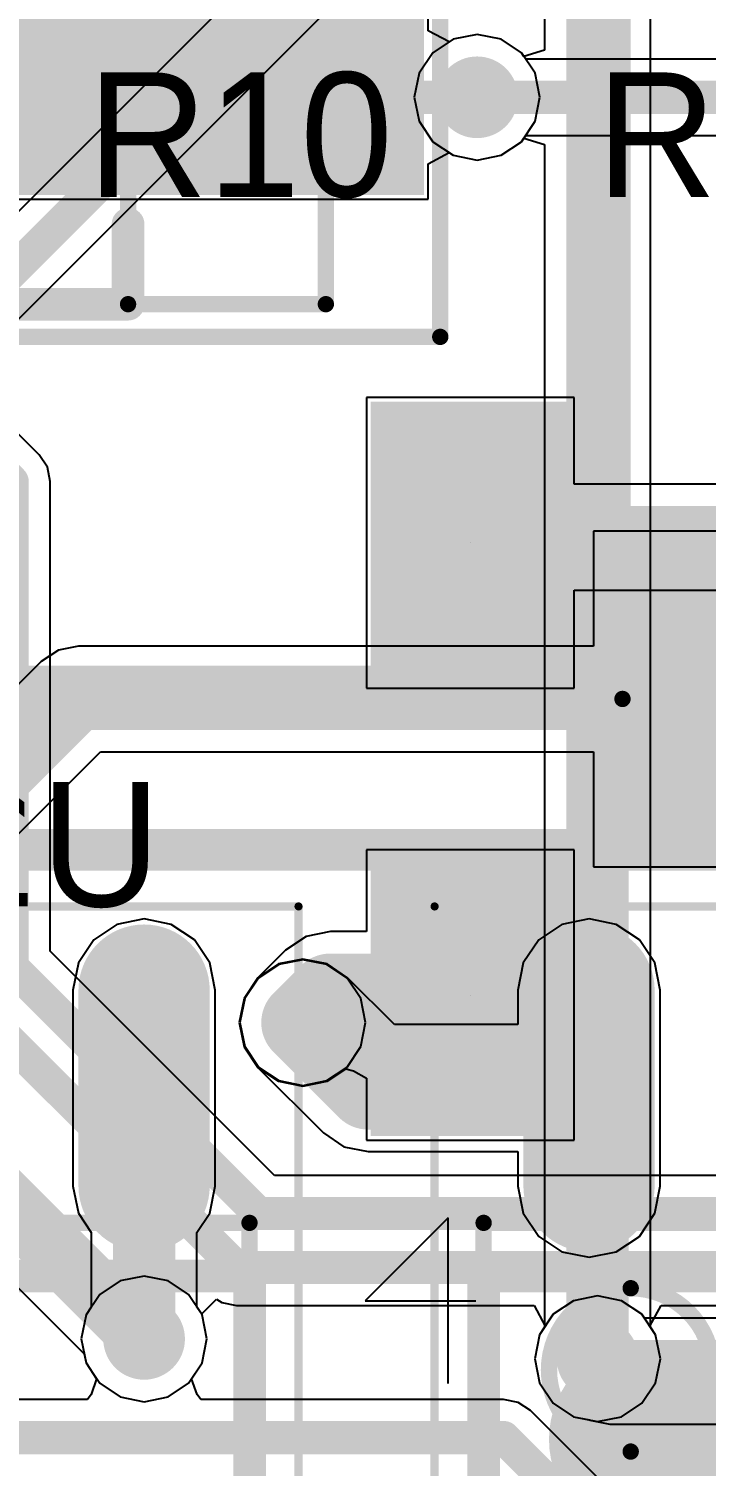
# Model space of a CAD drawing. Header units: millimetres. Extents: x 3.6 to 6.79, y 1.07 to 2.73.
# Drawn here: x 4.328 to 4.4912, y 1.2591 to 1.6055 of the extents above; entities that cross this region are included whole.
import ezdxf

# ---------------------------------------------------------------- set-up
doc = ezdxf.new("R2010")
doc.units = ezdxf.units.MM
doc.header["$MEASUREMENT"] = 0
for name, color, linetype in [('BottomLayer', 5, 'Continuous'), ('BottomOverlay', 54, 'Continuous'), ('BottomPaste', 16, 'Continuous'), ('BottomSolder', 6, 'Continuous'), ('Mechanical11', 56, 'Continuous'), ('Mechanical13', 56, 'Continuous'), ('Mechanical15', 56, 'Continuous'), ('MidLayer1', 16, 'Continuous'), ('MidLayer2', 76, 'Continuous'), ('MultiLayer', 9, 'Continuous'), ('PadHoleLayer', 156, 'Continuous'), ('TopLayer', 1, 'Continuous'), ('TopOverlay', 2, 'Continuous'), ('TopPaste', 8, 'Continuous'), ('TopSolder', 216, 'Continuous'), ('ViaHoleLayer', 16, 'Continuous')]:
    doc.layers.add(name, color=color, linetype=linetype)

# ---------------------------------------------------------------- blocks, each defined once
blk = doc.blocks.new('61031621121_B_11')
at = {"layer": 'BottomLayer'}
blk.add_solid([(-0.36968, -0.16732), (-0.33032, -0.16732), (-0.36968, -0.04528), (-0.33032, -0.04528)], dxfattribs=at)
at = {"layer": 'BottomOverlay', "const_width": 0.00787}
for points in [[(-0.4, 0.1), (-0.4, -0.1)], [(-0.4, -0.1), (-0.38071, -0.1)]]:
    blk.add_lwpolyline(points, dxfattribs=at)
at = {"layer": 'BottomOverlay', "const_width": 0.00394}
for points in [[(-0.40197, -0.1, 1), (-0.39803, -0.1, 1)], [(-0.40197, -0.1, 1), (-0.39803, -0.1, 1)], [(-0.38268, -0.1, 1), (-0.37874, -0.1, 1)]]:
    blk.add_lwpolyline(points, format="xyb", close=True, dxfattribs=at)
at = {"layer": 'BottomPaste'}
blk.add_solid([(-0.36968, -0.16732), (-0.33032, -0.16732), (-0.36968, -0.04528), (-0.33032, -0.04528)], dxfattribs=at)
at = {"layer": 'BottomSolder'}
blk.add_solid([(-0.37368, -0.17132), (-0.32632, -0.17132), (-0.37368, -0.04128), (-0.32632, -0.04128)], dxfattribs=at)
at = {"layer": 'Mechanical11', "const_width": 0.00394}
for points in [[(-0.4, 0.1), (-0.4, -0.1)], [(-0.4, -0.1), (0.4, -0.1)]]:
    blk.add_lwpolyline(points, dxfattribs=at)
at = {"layer": 'Mechanical11', "const_width": 0.00197}
blk.add_lwpolyline([(-0.40098, -0.1, 1), (-0.39902, -0.1, 1)], format="xyb", close=True, dxfattribs=at)
blk.add_lwpolyline([(-0.40098, -0.1, 1), (-0.39902, -0.1, 1)], format="xyb", close=True, dxfattribs=at)
at = {"layer": 'Mechanical13', "const_width": 0.00394}
for points in [[(-0.4, 0.14764), (-0.4, -0.14764)], [(-0.4, -0.14764), (0.4, -0.14764)]]:
    blk.add_lwpolyline(points, dxfattribs=at)
at = {"layer": 'Mechanical13', "const_width": 0.00197}
blk.add_lwpolyline([(-0.40098, -0.14764, 1), (-0.39902, -0.14764, 1)], format="xyb", close=True, dxfattribs=at)
blk.add_lwpolyline([(-0.40098, -0.14764, 1), (-0.39902, -0.14764, 1)], format="xyb", close=True, dxfattribs=at)
at = {"layer": 'Mechanical15', "const_width": 0.00394}
for points in [[(-0.40787, 0.1752), (-0.40787, -0.1752)], [(-0.40787, -0.1752), (0.40787, -0.1752)]]:
    blk.add_lwpolyline(points, dxfattribs=at)
at = {"layer": 'Mechanical15', "const_width": 0.00197}
blk.add_lwpolyline([(-0.40886, -0.1752, 1), (-0.40689, -0.1752, 1)], format="xyb", close=True, dxfattribs=at)
blk.add_lwpolyline([(-0.40886, -0.1752, 1), (-0.40689, -0.1752, 1)], format="xyb", close=True, dxfattribs=at)
blk = doc.blocks.new('SO8_B_19')
at = {"layer": 'BottomLayer', "const_width": 0.02362}
for points in [[(-0.0876, 0.075), (-0.13484, 0.075)], [(0.13484, 0.075), (0.0876, 0.075)], [(-0.0876, 0.025), (-0.13484, 0.025)], [(0.13484, 0.025), (0.0876, 0.025)], [(-0.0876, -0.025), (-0.13484, -0.025)], [(0.13484, -0.025), (0.0876, -0.025)], [(-0.0876, -0.075), (-0.13484, -0.075)], [(0.13484, -0.075), (0.0876, -0.075)]]:
    blk.add_lwpolyline(points, dxfattribs=at)
at = {"layer": 'BottomLayer', "const_width": 0.01181}
for points in [[(-0.14075, 0.075, 1), (-0.12894, 0.075, 1)], [(-0.0935, 0.075, 1), (-0.08169, 0.075, 1)], [(0.08169, 0.075, 1), (0.0935, 0.075, 1)], [(0.12894, 0.075, 1), (0.14075, 0.075, 1)], [(-0.14075, 0.025, 1), (-0.12894, 0.025, 1)], [(-0.0935, 0.025, 1), (-0.08169, 0.025, 1)], [(0.08169, 0.025, 1), (0.0935, 0.025, 1)], [(0.12894, 0.025, 1), (0.14075, 0.025, 1)], [(-0.14075, -0.025, 1), (-0.12894, -0.025, 1)], [(-0.0935, -0.025, 1), (-0.08169, -0.025, 1)], [(0.08169, -0.025, 1), (0.0935, -0.025, 1)], [(0.12894, -0.025, 1), (0.14075, -0.025, 1)], [(-0.14075, -0.075, 1), (-0.12894, -0.075, 1)], [(-0.0935, -0.075, 1), (-0.08169, -0.075, 1)], [(0.08169, -0.075, 1), (0.0935, -0.075, 1)], [(0.12894, -0.075, 1), (0.14075, -0.075, 1)]]:
    blk.add_lwpolyline(points, format="xyb", close=True, dxfattribs=at)
at = {"layer": 'BottomOverlay', "const_width": 0.00787}
for points in [[(-0.06594, -0.10039), (-0.06594, 0.10039)], [(0.06594, 0.10039), (-0.06594, 0.10039)], [(0.06594, -0.10039), (0.06594, 0.10039)], [(0.06594, -0.10039), (-0.06594, -0.10039)]]:
    blk.add_lwpolyline(points, dxfattribs=at)
at = {"layer": 'BottomOverlay'}
for points, const_width in [([(-0.06791, 0.10039, 1), (-0.06398, 0.10039, 1)], 0.00394), ([(-0.06791, 0.10039, 1), (-0.06398, 0.10039, 1)], 0.00394), ([(0.06398, 0.10039, 1), (0.06791, 0.10039, 1)], 0.00394), ([(0.06398, 0.10039, 1), (0.06791, 0.10039, 1)], 0.00394), ([(-0.01476, -0.06102, 1), (-0.03839, -0.06102, 1)], 0.02362), ([(-0.04429, -0.06102, 1), (-0.03248, -0.06102, 1)], 0.01181), ([(-0.02067, -0.06102, 1), (-0.00886, -0.06102, 1)], 0.01181), ([(-0.06791, -0.10039, 1), (-0.06398, -0.10039, 1)], 0.00394), ([(-0.06791, -0.10039, 1), (-0.06398, -0.10039, 1)], 0.00394), ([(0.06398, -0.10039, 1), (0.06791, -0.10039, 1)], 0.00394), ([(0.06398, -0.10039, 1), (0.06791, -0.10039, 1)], 0.00394), ([(-0.1063, -0.1124, 1), (-0.11614, -0.1124, 1)], 0.00984), ([(-0.1186, -0.1124, 1), (-0.11368, -0.1124, 1)], 0.00492), ([(-0.10876, -0.1124, 1), (-0.10384, -0.1124, 1)], 0.00492)]:
    blk.add_lwpolyline(points, format="xyb", close=True, dxfattribs=dict(at, const_width=const_width))
at = {"layer": 'BottomPaste', "const_width": 0.02362}
for points in [[(-0.0876, 0.075), (-0.13484, 0.075)], [(0.13484, 0.075), (0.0876, 0.075)], [(-0.0876, 0.025), (-0.13484, 0.025)], [(0.13484, 0.025), (0.0876, 0.025)], [(-0.0876, -0.025), (-0.13484, -0.025)], [(0.13484, -0.025), (0.0876, -0.025)], [(-0.0876, -0.075), (-0.13484, -0.075)], [(0.13484, -0.075), (0.0876, -0.075)]]:
    blk.add_lwpolyline(points, dxfattribs=at)
at = {"layer": 'BottomPaste', "const_width": 0.01181}
for points in [[(-0.14075, 0.075, 1), (-0.12894, 0.075, 1)], [(-0.0935, 0.075, 1), (-0.08169, 0.075, 1)], [(0.08169, 0.075, 1), (0.0935, 0.075, 1)], [(0.12894, 0.075, 1), (0.14075, 0.075, 1)], [(-0.14075, 0.025, 1), (-0.12894, 0.025, 1)], [(-0.0935, 0.025, 1), (-0.08169, 0.025, 1)], [(0.08169, 0.025, 1), (0.0935, 0.025, 1)], [(0.12894, 0.025, 1), (0.14075, 0.025, 1)], [(-0.14075, -0.025, 1), (-0.12894, -0.025, 1)], [(-0.0935, -0.025, 1), (-0.08169, -0.025, 1)], [(0.08169, -0.025, 1), (0.0935, -0.025, 1)], [(0.12894, -0.025, 1), (0.14075, -0.025, 1)], [(-0.14075, -0.075, 1), (-0.12894, -0.075, 1)], [(-0.0935, -0.075, 1), (-0.08169, -0.075, 1)], [(0.08169, -0.075, 1), (0.0935, -0.075, 1)], [(0.12894, -0.075, 1), (0.14075, -0.075, 1)]]:
    blk.add_lwpolyline(points, format="xyb", close=True, dxfattribs=at)
at = {"layer": 'BottomSolder', "const_width": 0.03162}
for points in [[(-0.0876, 0.075), (-0.13484, 0.075)], [(0.13484, 0.075), (0.0876, 0.075)], [(-0.0876, 0.025), (-0.13484, 0.025)], [(0.13484, 0.025), (0.0876, 0.025)], [(-0.0876, -0.025), (-0.13484, -0.025)], [(0.13484, -0.025), (0.0876, -0.025)], [(-0.0876, -0.075), (-0.13484, -0.075)], [(0.13484, -0.075), (0.0876, -0.075)]]:
    blk.add_lwpolyline(points, dxfattribs=at)
at = {"layer": 'BottomSolder', "const_width": 0.01581}
for points in [[(-0.14275, 0.075, 1), (-0.12694, 0.075, 1)], [(-0.0955, 0.075, 1), (-0.07969, 0.075, 1)], [(0.07969, 0.075, 1), (0.0955, 0.075, 1)], [(0.12694, 0.075, 1), (0.14275, 0.075, 1)], [(-0.14275, 0.025, 1), (-0.12694, 0.025, 1)], [(-0.0955, 0.025, 1), (-0.07969, 0.025, 1)], [(0.07969, 0.025, 1), (0.0955, 0.025, 1)], [(0.12694, 0.025, 1), (0.14275, 0.025, 1)], [(-0.14275, -0.025, 1), (-0.12694, -0.025, 1)], [(-0.0955, -0.025, 1), (-0.07969, -0.025, 1)], [(0.07969, -0.025, 1), (0.0955, -0.025, 1)], [(0.12694, -0.025, 1), (0.14275, -0.025, 1)], [(-0.14275, -0.075, 1), (-0.12694, -0.075, 1)], [(-0.0955, -0.075, 1), (-0.07969, -0.075, 1)], [(0.07969, -0.075, 1), (0.0955, -0.075, 1)], [(0.12694, -0.075, 1), (0.14275, -0.075, 1)]]:
    blk.add_lwpolyline(points, format="xyb", close=True, dxfattribs=at)
at = {"layer": 'Mechanical13', "const_width": 0.00394}
for points in [[(-0.07874, -0.10039), (-0.07874, 0.10039)], [(0.07874, 0.10039), (-0.07874, 0.10039)], [(0.07874, -0.10039), (0.07874, 0.10039)], [(0.07874, -0.10039), (-0.07874, -0.10039)]]:
    blk.add_lwpolyline(points, dxfattribs=at)
at = {"layer": 'Mechanical13'}
for points, const_width in [([(-0.07972, 0.10039, 1), (-0.07776, 0.10039, 1)], 0.00197), ([(-0.07972, 0.10039, 1), (-0.07776, 0.10039, 1)], 0.00197), ([(0.07776, 0.10039, 1), (0.07972, 0.10039, 1)], 0.00197), ([(0.07776, 0.10039, 1), (0.07972, 0.10039, 1)], 0.00197), ([(-0.02362, -0.06496, 1), (-0.06299, -0.06496, 1)], 0.00394), ([(-0.06398, -0.06496, 1), (-0.06201, -0.06496, 1)], 0.00197), ([(-0.02461, -0.06496, 1), (-0.02264, -0.06496, 1)], 0.00197), ([(-0.07972, -0.10039, 1), (-0.07776, -0.10039, 1)], 0.00197), ([(-0.07972, -0.10039, 1), (-0.07776, -0.10039, 1)], 0.00197), ([(0.07776, -0.10039, 1), (0.07972, -0.10039, 1)], 0.00197), ([(0.07776, -0.10039, 1), (0.07972, -0.10039, 1)], 0.00197)]:
    blk.add_lwpolyline(points, format="xyb", close=True, dxfattribs=dict(at, const_width=const_width))
at = {"layer": 'Mechanical15'}
for points, const_width in [([(-0.155, -0.1122), (-0.155, 0.1122)], 0.00197), ([(0.155, 0.1122), (-0.155, 0.1122)], 0.00197), ([(0.155, -0.1122), (0.155, 0.1122)], 0.00197), ([(0, -0.01969), (0, 0.01969)], 0.00394), ([(0.01969, 0), (-0.01969, 0)], 0.00394), ([(0.155, -0.1122), (-0.155, -0.1122)], 0.00197)]:
    blk.add_lwpolyline(points, dxfattribs=dict(at, const_width=const_width))
for points, const_width in [([(-0.15549, 0.1122, 1), (-0.15451, 0.1122, 1)], 0.000984), ([(-0.15549, 0.1122, 1), (-0.15451, 0.1122, 1)], 0.000984), ([(0.15451, 0.1122, 1), (0.15549, 0.1122, 1)], 0.000984), ([(0.15451, 0.1122, 1), (0.15549, 0.1122, 1)], 0.000984), ([(-0.00098, 0.01969, 1), (0.00098, 0.01969, 1)], 0.00197), ([(-0.02067, 0, 1), (-0.0187, 0, 1)], 0.00197), ([(0.0187, 0, 1), (0.02067, 0, 1)], 0.00197), ([(-0.00098, -0.01969, 1), (0.00098, -0.01969, 1)], 0.00197), ([(-0.15549, -0.1122, 1), (-0.15451, -0.1122, 1)], 0.000984), ([(-0.15549, -0.1122, 1), (-0.15451, -0.1122, 1)], 0.000984), ([(0.15451, -0.1122, 1), (0.15549, -0.1122, 1)], 0.000984), ([(0.15451, -0.1122, 1), (0.15549, -0.1122, 1)], 0.000984)]:
    blk.add_lwpolyline(points, format="xyb", close=True, dxfattribs=dict(at, const_width=const_width))
blk = doc.blocks.new('SO8_B_20')
at = {"layer": 'BottomLayer', "const_width": 0.02362}
for points in [[(-0.0876, 0.075), (-0.13484, 0.075)], [(0.13484, 0.075), (0.0876, 0.075)], [(-0.0876, 0.025), (-0.13484, 0.025)], [(0.13484, 0.025), (0.0876, 0.025)], [(-0.0876, -0.025), (-0.13484, -0.025)], [(0.13484, -0.025), (0.0876, -0.025)], [(-0.0876, -0.075), (-0.13484, -0.075)], [(0.13484, -0.075), (0.0876, -0.075)]]:
    blk.add_lwpolyline(points, dxfattribs=at)
at = {"layer": 'BottomLayer', "const_width": 0.01181}
for points in [[(-0.14075, 0.075, 1), (-0.12894, 0.075, 1)], [(-0.0935, 0.075, 1), (-0.08169, 0.075, 1)], [(0.08169, 0.075, 1), (0.0935, 0.075, 1)], [(0.12894, 0.075, 1), (0.14075, 0.075, 1)], [(-0.14075, 0.025, 1), (-0.12894, 0.025, 1)], [(-0.0935, 0.025, 1), (-0.08169, 0.025, 1)], [(0.08169, 0.025, 1), (0.0935, 0.025, 1)], [(0.12894, 0.025, 1), (0.14075, 0.025, 1)], [(-0.14075, -0.025, 1), (-0.12894, -0.025, 1)], [(-0.0935, -0.025, 1), (-0.08169, -0.025, 1)], [(0.08169, -0.025, 1), (0.0935, -0.025, 1)], [(0.12894, -0.025, 1), (0.14075, -0.025, 1)], [(-0.14075, -0.075, 1), (-0.12894, -0.075, 1)], [(-0.0935, -0.075, 1), (-0.08169, -0.075, 1)], [(0.08169, -0.075, 1), (0.0935, -0.075, 1)], [(0.12894, -0.075, 1), (0.14075, -0.075, 1)]]:
    blk.add_lwpolyline(points, format="xyb", close=True, dxfattribs=at)
at = {"layer": 'BottomOverlay', "const_width": 0.00787}
for points in [[(-0.06594, -0.10039), (-0.06594, 0.10039)], [(0.06594, 0.10039), (-0.06594, 0.10039)], [(0.06594, -0.10039), (0.06594, 0.10039)], [(0.06594, -0.10039), (-0.06594, -0.10039)]]:
    blk.add_lwpolyline(points, dxfattribs=at)
at = {"layer": 'BottomOverlay'}
for points, const_width in [([(-0.06791, 0.10039, 1), (-0.06398, 0.10039, 1)], 0.00394), ([(-0.06791, 0.10039, 1), (-0.06398, 0.10039, 1)], 0.00394), ([(0.06398, 0.10039, 1), (0.06791, 0.10039, 1)], 0.00394), ([(0.06398, 0.10039, 1), (0.06791, 0.10039, 1)], 0.00394), ([(-0.01476, -0.06102, 1), (-0.03839, -0.06102, 1)], 0.02362), ([(-0.04429, -0.06102, 1), (-0.03248, -0.06102, 1)], 0.01181), ([(-0.02067, -0.06102, 1), (-0.00886, -0.06102, 1)], 0.01181), ([(-0.06791, -0.10039, 1), (-0.06398, -0.10039, 1)], 0.00394), ([(-0.06791, -0.10039, 1), (-0.06398, -0.10039, 1)], 0.00394), ([(0.06398, -0.10039, 1), (0.06791, -0.10039, 1)], 0.00394), ([(0.06398, -0.10039, 1), (0.06791, -0.10039, 1)], 0.00394), ([(-0.1063, -0.1124, 1), (-0.11614, -0.1124, 1)], 0.00984), ([(-0.1186, -0.1124, 1), (-0.11368, -0.1124, 1)], 0.00492), ([(-0.10876, -0.1124, 1), (-0.10384, -0.1124, 1)], 0.00492)]:
    blk.add_lwpolyline(points, format="xyb", close=True, dxfattribs=dict(at, const_width=const_width))
at = {"layer": 'BottomPaste', "const_width": 0.02362}
for points in [[(-0.0876, 0.075), (-0.13484, 0.075)], [(0.13484, 0.075), (0.0876, 0.075)], [(-0.0876, 0.025), (-0.13484, 0.025)], [(0.13484, 0.025), (0.0876, 0.025)], [(-0.0876, -0.025), (-0.13484, -0.025)], [(0.13484, -0.025), (0.0876, -0.025)], [(-0.0876, -0.075), (-0.13484, -0.075)], [(0.13484, -0.075), (0.0876, -0.075)]]:
    blk.add_lwpolyline(points, dxfattribs=at)
at = {"layer": 'BottomPaste', "const_width": 0.01181}
for points in [[(-0.14075, 0.075, 1), (-0.12894, 0.075, 1)], [(-0.0935, 0.075, 1), (-0.08169, 0.075, 1)], [(0.08169, 0.075, 1), (0.0935, 0.075, 1)], [(0.12894, 0.075, 1), (0.14075, 0.075, 1)], [(-0.14075, 0.025, 1), (-0.12894, 0.025, 1)], [(-0.0935, 0.025, 1), (-0.08169, 0.025, 1)], [(0.08169, 0.025, 1), (0.0935, 0.025, 1)], [(0.12894, 0.025, 1), (0.14075, 0.025, 1)], [(-0.14075, -0.025, 1), (-0.12894, -0.025, 1)], [(-0.0935, -0.025, 1), (-0.08169, -0.025, 1)], [(0.08169, -0.025, 1), (0.0935, -0.025, 1)], [(0.12894, -0.025, 1), (0.14075, -0.025, 1)], [(-0.14075, -0.075, 1), (-0.12894, -0.075, 1)], [(-0.0935, -0.075, 1), (-0.08169, -0.075, 1)], [(0.08169, -0.075, 1), (0.0935, -0.075, 1)], [(0.12894, -0.075, 1), (0.14075, -0.075, 1)]]:
    blk.add_lwpolyline(points, format="xyb", close=True, dxfattribs=at)
at = {"layer": 'BottomSolder', "const_width": 0.03162}
for points in [[(-0.0876, 0.075), (-0.13484, 0.075)], [(0.13484, 0.075), (0.0876, 0.075)], [(-0.0876, 0.025), (-0.13484, 0.025)], [(0.13484, 0.025), (0.0876, 0.025)], [(-0.0876, -0.025), (-0.13484, -0.025)], [(0.13484, -0.025), (0.0876, -0.025)], [(-0.0876, -0.075), (-0.13484, -0.075)], [(0.13484, -0.075), (0.0876, -0.075)]]:
    blk.add_lwpolyline(points, dxfattribs=at)
at = {"layer": 'BottomSolder', "const_width": 0.01581}
for points in [[(-0.14275, 0.075, 1), (-0.12694, 0.075, 1)], [(-0.0955, 0.075, 1), (-0.07969, 0.075, 1)], [(0.07969, 0.075, 1), (0.0955, 0.075, 1)], [(0.12694, 0.075, 1), (0.14275, 0.075, 1)], [(-0.14275, 0.025, 1), (-0.12694, 0.025, 1)], [(-0.0955, 0.025, 1), (-0.07969, 0.025, 1)], [(0.07969, 0.025, 1), (0.0955, 0.025, 1)], [(0.12694, 0.025, 1), (0.14275, 0.025, 1)], [(-0.14275, -0.025, 1), (-0.12694, -0.025, 1)], [(-0.0955, -0.025, 1), (-0.07969, -0.025, 1)], [(0.07969, -0.025, 1), (0.0955, -0.025, 1)], [(0.12694, -0.025, 1), (0.14275, -0.025, 1)], [(-0.14275, -0.075, 1), (-0.12694, -0.075, 1)], [(-0.0955, -0.075, 1), (-0.07969, -0.075, 1)], [(0.07969, -0.075, 1), (0.0955, -0.075, 1)], [(0.12694, -0.075, 1), (0.14275, -0.075, 1)]]:
    blk.add_lwpolyline(points, format="xyb", close=True, dxfattribs=at)
at = {"layer": 'Mechanical13', "const_width": 0.00394}
for points in [[(-0.07874, -0.10039), (-0.07874, 0.10039)], [(0.07874, 0.10039), (-0.07874, 0.10039)], [(0.07874, -0.10039), (0.07874, 0.10039)], [(0.07874, -0.10039), (-0.07874, -0.10039)]]:
    blk.add_lwpolyline(points, dxfattribs=at)
at = {"layer": 'Mechanical13'}
for points, const_width in [([(-0.07972, 0.10039, 1), (-0.07776, 0.10039, 1)], 0.00197), ([(-0.07972, 0.10039, 1), (-0.07776, 0.10039, 1)], 0.00197), ([(0.07776, 0.10039, 1), (0.07972, 0.10039, 1)], 0.00197), ([(0.07776, 0.10039, 1), (0.07972, 0.10039, 1)], 0.00197), ([(-0.02362, -0.06496, 1), (-0.06299, -0.06496, 1)], 0.00394), ([(-0.06398, -0.06496, 1), (-0.06201, -0.06496, 1)], 0.00197), ([(-0.02461, -0.06496, 1), (-0.02264, -0.06496, 1)], 0.00197), ([(-0.07972, -0.10039, 1), (-0.07776, -0.10039, 1)], 0.00197), ([(-0.07972, -0.10039, 1), (-0.07776, -0.10039, 1)], 0.00197), ([(0.07776, -0.10039, 1), (0.07972, -0.10039, 1)], 0.00197), ([(0.07776, -0.10039, 1), (0.07972, -0.10039, 1)], 0.00197)]:
    blk.add_lwpolyline(points, format="xyb", close=True, dxfattribs=dict(at, const_width=const_width))
at = {"layer": 'Mechanical15'}
for points, const_width in [([(-0.155, -0.1122), (-0.155, 0.1122)], 0.00197), ([(0.155, 0.1122), (-0.155, 0.1122)], 0.00197), ([(0.155, -0.1122), (0.155, 0.1122)], 0.00197), ([(0, -0.01969), (0, 0.01969)], 0.00394), ([(0.01969, 0), (-0.01969, 0)], 0.00394), ([(0.155, -0.1122), (-0.155, -0.1122)], 0.00197)]:
    blk.add_lwpolyline(points, dxfattribs=dict(at, const_width=const_width))
for points, const_width in [([(-0.15549, 0.1122, 1), (-0.15451, 0.1122, 1)], 0.000984), ([(-0.15549, 0.1122, 1), (-0.15451, 0.1122, 1)], 0.000984), ([(0.15451, 0.1122, 1), (0.15549, 0.1122, 1)], 0.000984), ([(0.15451, 0.1122, 1), (0.15549, 0.1122, 1)], 0.000984), ([(-0.00098, 0.01969, 1), (0.00098, 0.01969, 1)], 0.00197), ([(-0.02067, 0, 1), (-0.0187, 0, 1)], 0.00197), ([(0.0187, 0, 1), (0.02067, 0, 1)], 0.00197), ([(-0.00098, -0.01969, 1), (0.00098, -0.01969, 1)], 0.00197), ([(-0.15549, -0.1122, 1), (-0.15451, -0.1122, 1)], 0.000984), ([(-0.15549, -0.1122, 1), (-0.15451, -0.1122, 1)], 0.000984), ([(0.15451, -0.1122, 1), (0.15549, -0.1122, 1)], 0.000984), ([(0.15451, -0.1122, 1), (0.15549, -0.1122, 1)], 0.000984)]:
    blk.add_lwpolyline(points, format="xyb", close=True, dxfattribs=dict(at, const_width=const_width))
blk = doc.blocks.new('RES_SMD_2512_B_108')
at = {"layer": 'BottomLayer'}
for points in [[(-0.16141, 0.05996), (-0.16141, -0.06996), (-0.09054, 0.05996), (-0.09054, -0.06996)], [(0.09056, 0.05996), (0.09056, -0.06996), (0.16142, 0.05996), (0.16142, -0.06996)]]:
    blk.add_solid(points, dxfattribs=at)
at = {"layer": 'BottomOverlay', "const_width": 0.00394}
for points in [[(0.12599, 0.05799), (-0.12598, 0.05799)], [(-0.12598, -0.06799), (-0.12598, 0.05799)], [(0.12599, -0.06799), (0.12599, 0.05799)], [(0.12599, -0.06799), (-0.12598, -0.06799)]]:
    blk.add_lwpolyline(points, dxfattribs=at)
at = {"layer": 'BottomOverlay', "const_width": 0.00197}
for points in [[(-0.12696, 0.05799, 1), (-0.12499, 0.05799, 1)], [(-0.12696, 0.05799, 1), (-0.12499, 0.05799, 1)], [(0.12501, 0.05799, 1), (0.12698, 0.05799, 1)], [(0.12501, 0.05799, 1), (0.12698, 0.05799, 1)], [(-0.12696, -0.06799, 1), (-0.12499, -0.06799, 1)], [(-0.12696, -0.06799, 1), (-0.12499, -0.06799, 1)], [(0.12501, -0.06799, 1), (0.12698, -0.06799, 1)], [(0.12501, -0.06799, 1), (0.12698, -0.06799, 1)]]:
    blk.add_lwpolyline(points, format="xyb", close=True, dxfattribs=at)
at = {"layer": 'BottomPaste'}
for points in [[(-0.16141, 0.05996), (-0.16141, -0.06996), (-0.09054, 0.05996), (-0.09054, -0.06996)], [(0.09056, 0.05996), (0.09056, -0.06996), (0.16142, 0.05996), (0.16142, -0.06996)]]:
    blk.add_solid(points, dxfattribs=at)
at = {"layer": 'BottomSolder'}
for points in [[(-0.16541, 0.06396), (-0.16541, -0.07396), (-0.08654, 0.06396), (-0.08654, -0.07396)], [(0.08656, 0.06396), (0.08656, -0.07396), (0.16542, 0.06396), (0.16542, -0.07396)]]:
    blk.add_solid(points, dxfattribs=at)
blk = doc.blocks.new('PCBC_________1_123')
at = {"layer": 'PadHoleLayer'}
blk.add_lwpolyline([(0, 0), (0, 0, -1), (0, 0), (0, 0, -1)], format="xyb", close=True, dxfattribs=at)
at = {"layer": 'TopLayer'}
blk.add_solid([(-0.02, -0.03), (0.02, -0.03), (-0.02, 0.03), (0.02, 0.03)], dxfattribs=at)
at = {"layer": 'TopPaste'}
blk.add_solid([(-0.02, -0.03), (0.02, -0.03), (-0.02, 0.03), (0.02, 0.03)], dxfattribs=at)
at = {"layer": 'TopSolder'}
blk.add_solid([(-0.024, -0.034), (0.024, -0.034), (-0.024, 0.034), (0.024, 0.034)], dxfattribs=at)
blk = doc.blocks.new('PCBC_________1_126')
at = {"layer": 'PadHoleLayer'}
blk.add_lwpolyline([(0, 0), (0, 0, -1), (0, 0), (0, 0, -1)], format="xyb", close=True, dxfattribs=at)
at = {"layer": 'TopLayer'}
blk.add_solid([(-0.02, -0.03), (0.02, -0.03), (-0.02, 0.03), (0.02, 0.03)], dxfattribs=at)
at = {"layer": 'TopPaste'}
blk.add_solid([(-0.02, -0.03), (0.02, -0.03), (-0.02, 0.03), (0.02, 0.03)], dxfattribs=at)
at = {"layer": 'TopSolder'}
blk.add_solid([(-0.024, -0.034), (0.024, -0.034), (-0.024, 0.034), (0.024, 0.034)], dxfattribs=at)

msp = doc.modelspace()

# ---------------------------------------------------------------- linework, layer by layer
at = {"layer": 'BottomLayer'}
for p, q in [((4.42424, 1.60501), (4.42424, 1.61383)), ((4.42924, 1.60234), (4.42424, 1.60501)), ((4.436, 1.60413), (4.43021, 1.60298)), ((4.44179, 1.60298), (4.436, 1.60413)), ((4.43021, 1.60298), (4.42924, 1.60234)), ((4.4467, 1.5997), (4.44179, 1.60298)), ((4.44998, 1.59479), (4.4467, 1.5997)), ((4.45113, 1.589), (4.44998, 1.59479)), ((4.44998, 1.58321), (4.45113, 1.589)), ((4.4467, 1.5783), (4.44998, 1.58321)), ((4.44179, 1.57502), (4.4467, 1.5783)), ((4.42424, 1.57299), (4.42924, 1.57566)), ((4.42424, 1.56446), (4.42424, 1.57299)), ((4.42924, 1.57566), (4.43021, 1.57502)), ((4.43021, 1.57502), (4.436, 1.57387)), ((4.436, 1.57387), (4.44179, 1.57502)), ((4.2922, 1.56446), (4.42424, 1.56446)), ((4.52126, 1.48444), (4.46404, 1.48444)), ((4.46404, 1.48444), (4.46404, 1.45675)), ((4.33513, 1.45578), (4.331, 1.45302)), ((4.34001, 1.45675), (4.33513, 1.45578)), ((4.46404, 1.45675), (4.34001, 1.45675)), ((4.331, 1.45302), (4.29677, 1.41879)), ((4.31852, 1.4045), (4.34529, 1.43126)), ((4.34529, 1.43126), (4.46404, 1.43126)), ((4.46404, 1.43126), (4.46404, 1.40358)), ((4.46404, 1.40358), (4.6002, 1.40358)), ((4.34922, 1.38968), (4.34366, 1.38596)), ((4.35578, 1.39098), (4.34922, 1.38968)), ((4.36234, 1.38968), (4.35578, 1.39098)), ((4.3679, 1.38596), (4.36234, 1.38968)), ((4.45639, 1.38968), (4.45083, 1.38596)), ((4.46295, 1.39098), (4.45639, 1.38968)), ((4.46951, 1.38968), (4.46295, 1.39098)), ((4.47507, 1.38596), (4.46951, 1.38968)), ((4.34366, 1.38596), (4.33994, 1.3804)), ((4.37161, 1.3804), (4.3679, 1.38596)), ((4.45083, 1.38596), (4.44711, 1.3804)), ((4.47878, 1.3804), (4.47507, 1.38596)), ((4.33994, 1.3804), (4.33864, 1.37384)), ((4.37292, 1.37384), (4.37161, 1.3804)), ((4.38815, 1.38013), (4.38319, 1.37681)), ((4.394, 1.38129), (4.38815, 1.38013)), ((4.39985, 1.38013), (4.394, 1.38129)), ((4.40481, 1.37681), (4.39985, 1.38013)), ((4.44711, 1.3804), (4.44581, 1.37384)), ((4.48009, 1.37384), (4.47878, 1.3804)), ((4.38319, 1.37681), (4.37987, 1.37185)), ((4.41611, 1.36551), (4.40481, 1.37681)), ((4.33864, 1.37384), (4.33864, 1.3266)), ((4.37292, 1.3266), (4.37292, 1.37384)), ((4.44581, 1.37384), (4.44581, 1.36551)), ((4.48009, 1.3266), (4.48009, 1.37384)), ((4.37987, 1.37185), (4.37871, 1.366)), ((4.37871, 1.366), (4.37987, 1.36015)), ((4.44581, 1.36551), (4.41611, 1.36551)), ((4.37987, 1.36015), (4.38319, 1.35519)), ((4.38319, 1.35519), (4.39897, 1.33941)), ((4.39897, 1.33941), (4.40393, 1.33609)), ((4.40393, 1.33609), (4.40978, 1.33493)), ((4.40978, 1.33493), (4.44581, 1.33493)), ((4.44581, 1.33493), (4.44581, 1.3266)), ((4.33864, 1.3266), (4.33994, 1.32004)), ((4.37161, 1.32004), (4.37292, 1.3266)), ((4.44581, 1.3266), (4.44711, 1.32004)), ((4.47878, 1.32004), (4.48009, 1.3266)), ((4.33994, 1.32004), (4.34303, 1.31541)), ((4.36852, 1.31541), (4.37161, 1.32004)), ((4.44711, 1.32004), (4.45083, 1.31448)), ((4.47507, 1.31448), (4.47878, 1.32004)), ((4.34303, 1.31541), (4.34303, 1.29742)), ((4.36852, 1.29742), (4.36852, 1.31541)), ((4.45083, 1.31448), (4.45639, 1.31076)), ((4.46951, 1.31076), (4.47507, 1.31448)), ((4.45639, 1.31076), (4.46295, 1.30946)), ((4.46295, 1.30946), (4.46951, 1.31076)), ((4.465, 1.30013), (4.45921, 1.29898)), ((4.47079, 1.29898), (4.465, 1.30013)), ((4.34303, 1.29742), (4.3418, 1.29557)), ((4.36976, 1.29557), (4.36852, 1.29742)), ((4.4543, 1.2957), (4.45102, 1.29079)), ((4.45921, 1.29898), (4.4543, 1.2957)), ((4.4757, 1.2957), (4.47079, 1.29898)), ((4.47634, 1.29474), (4.4757, 1.2957)), ((4.3418, 1.29557), (4.34064, 1.28978)), ((4.37091, 1.28978), (4.36976, 1.29557)), ((4.5502, 1.29474), (4.47634, 1.29474)), ((4.34064, 1.28978), (4.3418, 1.28399)), ((4.36976, 1.28399), (4.37091, 1.28978)), ((4.45102, 1.29079), (4.44987, 1.285)), ((4.3418, 1.28399), (4.34508, 1.27908)), ((4.36648, 1.27908), (4.36976, 1.28399)), ((4.44987, 1.285), (4.45102, 1.27921)), ((4.34508, 1.27908), (4.34999, 1.2758)), ((4.36157, 1.2758), (4.36648, 1.27908)), ((4.45102, 1.27921), (4.4543, 1.2743)), ((4.34999, 1.2758), (4.35578, 1.27464)), ((4.35578, 1.27464), (4.36157, 1.2758)), ((4.4543, 1.2743), (4.45921, 1.27102)), ((4.45921, 1.27102), (4.46309, 1.27025)), ((4.46309, 1.27025), (4.46312, 1.27023)), ((4.46312, 1.27023), (4.468, 1.26926)), ((4.468, 1.26926), (4.624, 1.26926))]:
    msp.add_line(p, q, dxfattribs=at)
for points, const_width in [([(4.43108, 1.589, 1), (4.44092, 1.589, 1)], 0.00984), ([(4.35622, 1.58914, 1), (4.36022, 1.58914, 1)], 0.004), ([(4.35636, 1.589, 1), (4.36036, 1.589, 1)], 0.004), ([(4.35636, 1.589, 1), (4.36036, 1.589, 1)], 0.004), ([(4.434, 1.589, 1), (4.438, 1.589, 1)], 0.004), ([(4.33626, 1.44401, 1), (4.34376, 1.44401, 1)], 0.0075), ([(4.33626, 1.44401, 1), (4.34376, 1.44401, 1)], 0.0075), ([(4.389, 1.366, 1), (4.399, 1.366, 1)], 0.01), ([(4.38908, 1.366, 1), (4.39892, 1.366, 1)], 0.00984), ([(4.40478, 1.35022, 1), (4.41478, 1.35022, 1)], 0.01), ([(4.40478, 1.35022, 1), (4.41478, 1.35022, 1)], 0.01), ([(4.45795, 1.35022, 1), (4.46795, 1.35022, 1)], 0.01), ([(4.35203, 1.35022, 1), (4.35953, 1.35022, 1)], 0.0075), ([(4.35086, 1.28978, 1), (4.3607, 1.28978, 1)], 0.00984), ([(4.35203, 1.28978, 1), (4.35953, 1.28978, 1)], 0.0075), ([(4.46008, 1.285, 1), (4.46992, 1.285, 1)], 0.00984), ([(4.46125, 1.285, 1), (4.46875, 1.285, 1)], 0.0075), ([(4.46425, 1.282, 1), (4.47175, 1.282, 1)], 0.0075), ([(4.46425, 1.282, 1), (4.47175, 1.282, 1)], 0.0075)]:
    msp.add_lwpolyline(points, format="xyb", close=True, dxfattribs=dict(at, const_width=const_width))
for points, const_width in [([(4.35822, 1.58914), (4.35836, 1.589)], 0.008), ([(4.35836, 1.589), (4.436, 1.589)], 0.008), ([(4.30578, 1.40978), (4.34001, 1.44401)], 0.015), ([(4.34001, 1.44401), (4.534, 1.44401)], 0.015), ([(4.394, 1.366), (4.40978, 1.35022)], 0.02), ([(4.40978, 1.35022), (4.46295, 1.35022)], 0.02), ([(4.35578, 1.28978), (4.35578, 1.35022)], 0.015), ([(4.465, 1.285), (4.468, 1.282)], 0.015), ([(4.468, 1.282), (4.56295, 1.282)], 0.015)]:
    msp.add_lwpolyline(points, dxfattribs=dict(at, const_width=const_width))
at = {"layer": 'MidLayer1'}
for p, q in [((4.47774, 1.29264), (4.47774, 1.67672)), ((4.42371, 1.65971), (4.29851, 1.53451)), ((4.31418, 1.52422), (4.43669, 1.64674)), ((4.45226, 1.64708), (4.45226, 1.60039)), ((4.436, 1.60413), (4.43021, 1.60298)), ((4.44179, 1.60298), (4.436, 1.60413)), ((4.43021, 1.60298), (4.4253, 1.5997)), ((4.4467, 1.5997), (4.44179, 1.60298)), ((4.4253, 1.5997), (4.42202, 1.59479)), ((4.44726, 1.59887), (4.4467, 1.5997)), ((4.45226, 1.60039), (4.44726, 1.59887)), ((4.42202, 1.59479), (4.42087, 1.589)), ((4.42087, 1.589), (4.42202, 1.58321)), ((4.42202, 1.58321), (4.4253, 1.5783)), ((4.4253, 1.5783), (4.43021, 1.57502)), ((4.44179, 1.57502), (4.4467, 1.5783)), ((4.4467, 1.5783), (4.44726, 1.57913)), ((4.44726, 1.57913), (4.45226, 1.57761)), ((4.45226, 1.57761), (4.45226, 1.29264)), ((4.43021, 1.57502), (4.436, 1.57387)), ((4.436, 1.57387), (4.44179, 1.57502)), ((4.38821, 1.37998), (4.3833, 1.3767)), ((4.394, 1.38113), (4.38821, 1.37998)), ((4.39979, 1.37998), (4.394, 1.38113)), ((4.4047, 1.3767), (4.39979, 1.37998)), ((4.3833, 1.3767), (4.38002, 1.37179)), ((4.40798, 1.37179), (4.4047, 1.3767)), ((4.38002, 1.37179), (4.37887, 1.366)), ((4.40913, 1.366), (4.40798, 1.37179)), ((4.37887, 1.366), (4.38002, 1.36021)), ((4.40798, 1.36021), (4.40913, 1.366)), ((4.38002, 1.36021), (4.3833, 1.3553)), ((4.4047, 1.3553), (4.40798, 1.36021)), ((4.3833, 1.3553), (4.38821, 1.35202)), ((4.39979, 1.35202), (4.4047, 1.3553)), ((4.38821, 1.35202), (4.394, 1.35087)), ((4.394, 1.35087), (4.39979, 1.35202)), ((4.34999, 1.30376), (4.34508, 1.30048)), ((4.35578, 1.30491), (4.34999, 1.30376)), ((4.36157, 1.30376), (4.35578, 1.30491)), ((4.36648, 1.30048), (4.36157, 1.30376)), ((4.34508, 1.30048), (4.3418, 1.29557)), ((4.36976, 1.29557), (4.36648, 1.30048)), ((4.3418, 1.29557), (4.34064, 1.28978)), ((4.37091, 1.28978), (4.36976, 1.29557)), ((4.45226, 1.29264), (4.45102, 1.29079)), ((4.47898, 1.29079), (4.47774, 1.29264)), ((4.34064, 1.28978), (4.3418, 1.28399)), ((4.36976, 1.28399), (4.37091, 1.28978)), ((4.45102, 1.29079), (4.44987, 1.285)), ((4.48013, 1.285), (4.47898, 1.29079)), ((4.3418, 1.28399), (4.34508, 1.27908)), ((4.36648, 1.27908), (4.36976, 1.28399)), ((4.44987, 1.285), (4.45102, 1.27921)), ((4.47898, 1.27921), (4.48013, 1.285)), ((4.34508, 1.27908), (4.34999, 1.2758)), ((4.36157, 1.2758), (4.36648, 1.27908)), ((4.45102, 1.27921), (4.4543, 1.2743)), ((4.4757, 1.2743), (4.47898, 1.27921)), ((4.34999, 1.2758), (4.35578, 1.27464)), ((4.35578, 1.27464), (4.36157, 1.2758)), ((4.4543, 1.2743), (4.45921, 1.27102)), ((4.47079, 1.27102), (4.4757, 1.2743)), ((4.45921, 1.27102), (4.465, 1.26987)), ((4.465, 1.26987), (4.47079, 1.27102))]:
    msp.add_line(p, q, dxfattribs=at)
for points, const_width in [([(4.465, 1.288), (4.465, 1.682)], 0.015), ([(4.305, 1.52802), (4.43849, 1.66151)], 0.008)]:
    msp.add_lwpolyline(points, dxfattribs=dict(at, const_width=const_width))
for points, const_width in [([(4.43108, 1.589, 1), (4.44092, 1.589, 1)], 0.00984), ([(4.38908, 1.366, 1), (4.39892, 1.366, 1)], 0.00984), ([(4.35086, 1.28978, 1), (4.3607, 1.28978, 1)], 0.00984), ([(4.46008, 1.285, 1), (4.46992, 1.285, 1)], 0.00984), ([(4.46125, 1.288, 1), (4.46875, 1.288, 1)], 0.0075)]:
    msp.add_lwpolyline(points, format="xyb", close=True, dxfattribs=dict(at, const_width=const_width))
at = {"layer": 'MidLayer2'}
for p, q in [((4.436, 1.60413), (4.43021, 1.60298)), ((4.44179, 1.60298), (4.436, 1.60413)), ((4.43021, 1.60298), (4.4253, 1.5997)), ((4.4467, 1.5997), (4.44179, 1.60298)), ((4.4253, 1.5997), (4.42202, 1.59479)), ((4.44772, 1.59818), (4.4467, 1.5997)), ((5.42714, 1.59818), (4.44772, 1.59818)), ((4.42202, 1.59479), (4.42087, 1.589)), ((4.42087, 1.589), (4.42202, 1.58321)), ((4.42202, 1.58321), (4.4253, 1.5783)), ((4.4467, 1.5783), (4.44772, 1.57982)), ((4.44772, 1.57982), (5.25695, 1.57982)), ((4.4253, 1.5783), (4.43021, 1.57502)), ((4.44179, 1.57502), (4.4467, 1.5783)), ((4.43021, 1.57502), (4.436, 1.57387)), ((4.436, 1.57387), (4.44179, 1.57502)), ((4.38821, 1.37998), (4.3833, 1.3767)), ((4.394, 1.38113), (4.38821, 1.37998)), ((4.39979, 1.37998), (4.394, 1.38113)), ((4.4047, 1.3767), (4.39979, 1.37998)), ((4.3833, 1.3767), (4.38002, 1.37179)), ((4.40798, 1.37179), (4.4047, 1.3767)), ((4.38002, 1.37179), (4.37887, 1.366)), ((4.40913, 1.366), (4.40798, 1.37179)), ((4.37887, 1.366), (4.38002, 1.36021)), ((4.40798, 1.36021), (4.40913, 1.366)), ((4.38002, 1.36021), (4.3833, 1.3553)), ((4.4047, 1.3553), (4.40798, 1.36021)), ((4.3833, 1.3553), (4.38821, 1.35202)), ((4.39979, 1.35202), (4.4047, 1.3553)), ((4.38821, 1.35202), (4.394, 1.35087)), ((4.394, 1.35087), (4.39979, 1.35202)), ((4.34999, 1.30376), (4.34508, 1.30048)), ((4.35578, 1.30491), (4.34999, 1.30376)), ((4.36157, 1.30376), (4.35578, 1.30491)), ((4.36648, 1.30048), (4.36157, 1.30376)), ((4.34508, 1.30048), (4.3418, 1.29557)), ((4.36976, 1.29557), (4.36648, 1.30048)), ((4.465, 1.30013), (4.45921, 1.29898)), ((4.47079, 1.29898), (4.465, 1.30013)), ((4.4543, 1.2957), (4.45102, 1.29079)), ((4.45921, 1.29898), (4.4543, 1.2957)), ((4.4757, 1.2957), (4.47079, 1.29898)), ((4.47898, 1.29079), (4.4757, 1.2957)), ((4.3418, 1.29557), (4.34064, 1.28978)), ((4.37091, 1.28978), (4.36976, 1.29557)), ((4.34064, 1.28978), (4.3418, 1.28399)), ((4.36976, 1.28399), (4.37091, 1.28978)), ((4.45102, 1.29079), (4.44987, 1.285)), ((4.48013, 1.285), (4.47898, 1.29079)), ((4.3418, 1.28399), (4.34508, 1.27908)), ((4.36648, 1.27908), (4.36976, 1.28399)), ((4.44987, 1.285), (4.45102, 1.27921)), ((4.47898, 1.27921), (4.48013, 1.285)), ((4.34508, 1.27908), (4.34999, 1.2758)), ((4.36157, 1.2758), (4.36648, 1.27908)), ((4.45102, 1.27921), (4.4543, 1.2743)), ((4.4757, 1.2743), (4.47898, 1.27921)), ((4.34999, 1.2758), (4.35578, 1.27464)), ((4.35578, 1.27464), (4.36157, 1.2758)), ((4.4543, 1.2743), (4.45921, 1.27102)), ((4.47079, 1.27102), (4.4757, 1.2743)), ((4.45921, 1.27102), (4.465, 1.26987)), ((4.465, 1.26987), (4.47079, 1.27102))]:
    msp.add_line(p, q, dxfattribs=at)
for points, const_width in [([(4.43108, 1.589, 1), (4.44092, 1.589, 1)], 0.00984), ([(4.434, 1.589, 1), (4.438, 1.589, 1)], 0.004), ([(4.38908, 1.366, 1), (4.39892, 1.366, 1)], 0.00984), ([(4.35086, 1.28978, 1), (4.3607, 1.28978, 1)], 0.00984), ([(4.46008, 1.285, 1), (4.46992, 1.285, 1)], 0.00984)]:
    msp.add_lwpolyline(points, format="xyb", close=True, dxfattribs=dict(at, const_width=const_width))
at = {"layer": 'MidLayer2', "const_width": 0.008}
msp.add_lwpolyline([(4.436, 1.589), (5.43094, 1.589)], dxfattribs=at)
at = {"layer": 'MultiLayer', "const_width": 0.00984}
for points in [[(4.43108, 1.589, 1), (4.44092, 1.589, 1)], [(4.38908, 1.366, 1), (4.39892, 1.366, 1)], [(4.35086, 1.28978, 1), (4.3607, 1.28978, 1)], [(4.46008, 1.285, 1), (4.46992, 1.285, 1)]]:
    msp.add_lwpolyline(points, format="xyb", close=True, dxfattribs=at)
at = {"layer": 'TopLayer'}
for p, q in [((4.436, 1.60413), (4.43021, 1.60298)), ((4.44179, 1.60298), (4.436, 1.60413)), ((4.43021, 1.60298), (4.4253, 1.5997)), ((4.4467, 1.5997), (4.44179, 1.60298)), ((4.33049, 1.50287), (4.23587, 1.59749)), ((4.4253, 1.5997), (4.42202, 1.59479)), ((4.44998, 1.59479), (4.4467, 1.5997)), ((4.42202, 1.59479), (4.42087, 1.589)), ((4.45113, 1.589), (4.44998, 1.59479)), ((4.42087, 1.589), (4.42202, 1.58321)), ((4.44998, 1.58321), (4.45113, 1.589)), ((4.42202, 1.58321), (4.4253, 1.5783)), ((4.4467, 1.5783), (4.44998, 1.58321)), ((4.4253, 1.5783), (4.43021, 1.57502)), ((4.44179, 1.57502), (4.4467, 1.5783)), ((4.43021, 1.57502), (4.436, 1.57387)), ((4.436, 1.57387), (4.44179, 1.57502)), ((4.45934, 1.51662), (4.40934, 1.51662)), ((4.40934, 1.51662), (4.40934, 1.44662)), ((4.45934, 1.49574), (4.45934, 1.51662)), ((4.33248, 1.4999), (4.33049, 1.50287)), ((4.33318, 1.49638), (4.33248, 1.4999)), ((4.33318, 1.38319), (4.33318, 1.49638)), ((4.516, 1.49574), (4.45934, 1.49574)), ((4.45934, 1.44662), (4.45934, 1.47026)), ((4.45934, 1.47026), (4.51072, 1.47026)), ((4.40934, 1.44662), (4.45934, 1.44662)), ((4.45934, 1.40765), (4.40934, 1.40765)), ((4.40934, 1.40765), (4.40934, 1.38794)), ((4.45934, 1.33765), (4.45934, 1.40765)), ((4.39479, 1.38678), (4.38983, 1.38346)), ((4.40065, 1.38794), (4.39479, 1.38678)), ((4.40934, 1.38794), (4.40065, 1.38794)), ((4.38719, 1.32918), (4.33318, 1.38319)), ((4.38983, 1.38346), (4.38319, 1.37681)), ((4.38319, 1.37681), (4.37987, 1.37185)), ((4.37987, 1.37185), (4.37871, 1.366)), ((4.37871, 1.366), (4.37987, 1.36015)), ((4.37987, 1.36015), (4.38319, 1.35519)), ((4.38319, 1.35519), (4.38815, 1.35187)), ((4.39985, 1.35187), (4.40434, 1.35487)), ((4.40434, 1.35487), (4.40619, 1.35441)), ((4.38815, 1.35187), (4.394, 1.35071)), ((4.394, 1.35071), (4.39985, 1.35187)), ((4.40619, 1.35441), (4.40934, 1.35264)), ((4.40934, 1.35264), (4.40934, 1.33765)), ((4.27899, 1.34854), (4.34136, 1.28617)), ((4.40934, 1.33765), (4.45934, 1.33765)), ((4.64138, 1.32918), (4.38719, 1.32918)), ((4.36964, 1.29575), (4.37324, 1.29935)), ((4.37324, 1.29935), (4.37449, 1.29852)), ((4.36976, 1.29557), (4.36964, 1.29575)), ((4.37449, 1.29852), (4.378, 1.29782)), ((4.378, 1.29782), (4.4497, 1.29782)), ((4.4497, 1.29782), (4.45238, 1.29282)), ((4.47762, 1.29282), (4.4803, 1.29782)), ((4.4803, 1.29782), (4.6322, 1.29782)), ((4.37091, 1.28978), (4.36976, 1.29557)), ((4.45238, 1.29282), (4.45102, 1.29079)), ((4.47898, 1.29079), (4.47762, 1.29282)), ((4.36976, 1.28399), (4.37091, 1.28978)), ((4.45102, 1.29079), (4.44987, 1.285)), ((4.48013, 1.285), (4.47898, 1.29079)), ((4.34136, 1.28617), (4.3418, 1.28399)), ((4.3418, 1.28399), (4.34434, 1.28018)), ((4.36721, 1.28018), (4.36976, 1.28399)), ((4.44987, 1.285), (4.45102, 1.27921)), ((4.47898, 1.27921), (4.48013, 1.285)), ((4.34434, 1.28018), (4.343, 1.27634)), ((4.36855, 1.27634), (4.36721, 1.28018)), ((4.45102, 1.27921), (4.4543, 1.2743)), ((4.4757, 1.2743), (4.47898, 1.27921)), ((4.34213, 1.27518), (4.12627, 1.27518)), ((4.343, 1.27634), (4.34213, 1.27518)), ((4.36943, 1.27518), (4.36855, 1.27634)), ((4.44238, 1.27518), (4.36943, 1.27518)), ((4.4459, 1.27448), (4.44238, 1.27518)), ((4.44887, 1.27249), (4.4459, 1.27448)), ((4.46719, 1.25418), (4.44887, 1.27249)), ((4.4543, 1.2743), (4.45921, 1.27102)), ((4.47079, 1.27102), (4.4757, 1.2743)), ((4.45921, 1.27102), (4.465, 1.26987)), ((4.465, 1.26987), (4.47079, 1.27102))]:
    msp.add_line(p, q, dxfattribs=at)
for points, const_width in [([(4.43108, 1.589, 1), (4.44092, 1.589, 1)], 0.00984), ([(4.322, 1.49638, 1), (4.326, 1.49638, 1)], 0.004), ([(4.322, 1.49638, 1), (4.326, 1.49638, 1)], 0.004), ([(4.43059, 1.483, 1), (4.43809, 1.483, 1)], 0.0075), ([(4.322, 1.37938, 1), (4.326, 1.37938, 1)], 0.004), ([(4.322, 1.37938, 1), (4.326, 1.37938, 1)], 0.004), ([(4.39565, 1.37265, 1), (4.40565, 1.37265, 1)], 0.01), ([(4.39565, 1.37265, 1), (4.40565, 1.37265, 1)], 0.01), ([(4.42934, 1.37265, 1), (4.43934, 1.37265, 1)], 0.01), ([(4.389, 1.366, 1), (4.399, 1.366, 1)], 0.01), ([(4.38908, 1.366, 1), (4.39892, 1.366, 1)], 0.00984), ([(4.38138, 1.32, 1), (4.38538, 1.32, 1)], 0.004), ([(4.38138, 1.32, 1), (4.38538, 1.32, 1)], 0.004), ([(4.376, 1.307, 1), (4.38, 1.307, 1)], 0.004), ([(4.376, 1.307, 1), (4.38, 1.307, 1)], 0.004), ([(4.35086, 1.28978, 1), (4.3607, 1.28978, 1)], 0.00984), ([(4.35203, 1.28978, 1), (4.35953, 1.28978, 1)], 0.0075), ([(4.46008, 1.285, 1), (4.46992, 1.285, 1)], 0.00984), ([(4.44038, 1.266, 1), (4.44438, 1.266, 1)], 0.004), ([(4.44038, 1.266, 1), (4.44438, 1.266, 1)], 0.004)]:
    msp.add_lwpolyline(points, format="xyb", close=True, dxfattribs=dict(at, const_width=const_width))
for points, const_width in [([(4.22938, 1.591), (4.324, 1.49638)], 0.008), ([(4.324, 1.37938), (4.324, 1.49638)], 0.008), ([(4.43434, 1.483), (4.516, 1.483)], 0.015), ([(4.324, 1.37938), (4.38338, 1.32)], 0.008), ([(4.394, 1.366), (4.40065, 1.37265)], 0.02), ([(4.40065, 1.37265), (4.43434, 1.37265)], 0.02), ([(4.311, 1.374), (4.378, 1.307)], 0.008), ([(4.288, 1.35756), (4.35578, 1.28978)], 0.015), ([(4.38338, 1.32), (4.64138, 1.32)], 0.008), ([(4.378, 1.307), (4.636, 1.307)], 0.008), ([(4.12247, 1.266), (4.44238, 1.266)], 0.008), ([(4.44238, 1.266), (4.46338, 1.245)], 0.008)]:
    msp.add_lwpolyline(points, dxfattribs=dict(at, const_width=const_width))
at = {"layer": 'TopOverlay'}
for p, q in [((4.42899, 1.31899), (4.409, 1.29899)), ((4.42899, 1.279), (4.42899, 1.31899)), ((4.409, 1.29899), (4.43566, 1.29899))]:
    msp.add_line(p, q, dxfattribs=at)
at = {"layer": 'TopOverlay', "const_width": 0.01}
for points in [[(3.622, 1.44702), (6.77161, 1.44702)], [(3.622, 1.40765), (6.77161, 1.40765)]]:
    msp.add_lwpolyline(points, dxfattribs=at)
at = {"layer": 'ViaHoleLayer', "const_width": 0.00591}
for points in [[(4.43305, 1.589, 1), (4.43895, 1.589, 1)], [(4.39105, 1.366, 1), (4.39695, 1.366, 1)], [(4.35283, 1.28978, 1), (4.35873, 1.28978, 1)], [(4.46205, 1.285, 1), (4.46795, 1.285, 1)]]:
    msp.add_lwpolyline(points, format="xyb", close=True, dxfattribs=at)

# ---------------------------------------------------------------- block references
for name, p, rotation in [('61031621121_B_11', (4.25192, 1.93914), 90), ('RES_SMD_2512_B_108', (4.539, 1.57), 270), ('PCBC_________1_126', (4.43434, 1.37265), 180), ('SO8_B_20', (4.28078, 1.239), 270), ('SO8_B_19', (4.53795, 1.239), 270)]:
    msp.add_blockref(name, p, dxfattribs=dict(rotation=rotation))
msp.add_blockref('PCBC_________1_123', (4.43434, 1.48162))

# ---------------------------------------------------------------- texts
at = {"layer": 'BottomOverlay', "text_generation_flag": 2}
msp.add_text('U12', height=0.03, dxfattribs=at).set_placement((4.35978, 1.394))
at = {"layer": 'TopOverlay'}
for s, p in [('R10', (4.34211, 1.565)), ('R17', (4.46474, 1.565))]:
    msp.add_text(s, height=0.03, dxfattribs=at).set_placement(p)

doc.saveas('drawing.dxf')
